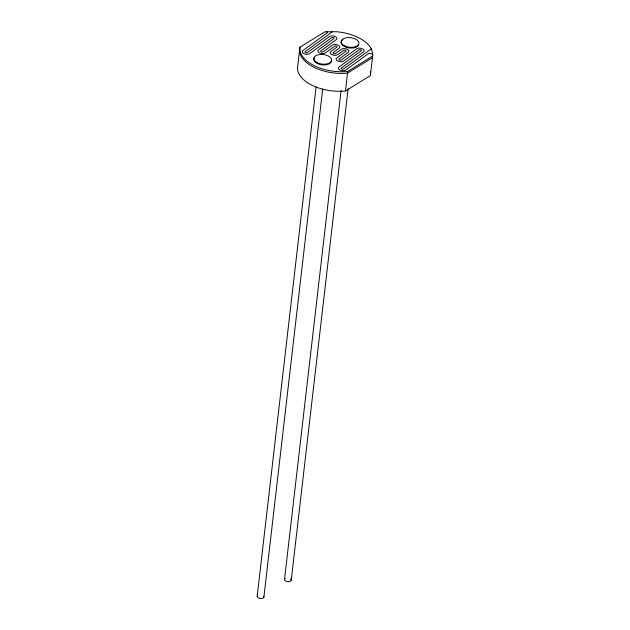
<?xml version="1.0" encoding="UTF-8"?>
<svg xmlns="http://www.w3.org/2000/svg" width="630" height="630" viewBox="0 0 630 630"><rect width="100%" height="100%" fill="white"/><g stroke="black" fill="none" stroke-linecap="round" stroke-linejoin="round"><path stroke-width="0.94" d="M370.377 75.616L372.81 54.779L371.645 49.518L370.149 46.927A36.69 19.821 6.6 0 0 336.593 31.744L324.867 31.831L299.951 47.203L297.51 68.04A36.69 19.821 6.6 0 0 343.192 91.208L345.453 90.988L370.377 75.616L370.55 74.332A36.69 19.821 6.6 0 0 370.275 71.71M257.197 596.114L316.11 86.901M263.883 597.169L322.686 88.94M284.532 579.246L341.074 90.562M345.453 90.988L347.721 71.434L372.637 56.062M291.225 580.301L348.106 88.688M299.762 48.841L299.581 50.124A36.69 19.821 6.6 0 0 345.264 73.3L347.532 73.08L372.448 57.7L372.621 56.416M299.951 47.203L299.778 48.486A36.69 19.821 6.6 0 0 345.453 71.655L347.721 71.434M371.267 48.88L343.413 69.079A1.355 0.732 6.6 0 1 341.783 69.001A1.355 0.732 6.6 0 1 341.263 68.111L363.431 51.912A4.127 2.229 6.6 0 0 362.321 48.715A4.127 2.229 6.6 0 0 356.627 48.856L341.098 60.086A1.355 0.732 6.6 0 1 339.468 60.008A1.355 0.732 6.6 0 1 338.948 59.118L348.146 52.353A4.127 2.229 6.6 0 0 347.036 49.156A4.127 2.229 6.6 0 0 341.342 49.297L335.191 53.7A1.355 0.732 6.6 0 1 333.561 53.621A1.355 0.732 6.6 0 1 333.042 52.731L339.066 48.274A4.127 2.229 6.6 0 0 337.956 45.077A4.127 2.229 6.6 0 0 332.262 45.218L322.946 51.928A1.355 0.732 6.6 0 1 321.308 51.849A1.355 0.732 6.6 0 1 320.788 50.959L336.2 39.682A4.127 2.229 6.6 0 0 335.089 36.485A4.127 2.229 6.6 0 0 329.395 36.619L307.212 52.692A1.355 0.732 6.6 0 1 305.574 52.613A1.355 0.732 6.6 0 1 305.054 51.723L332.687 31.555M326.332 31.681L326.529 31.728A1.417 0.764 6.6 0 1 327.088 32.957L302.92 50.542A4.127 2.229 6.6 0 0 304.03 53.739A4.127 2.229 6.6 0 0 309.732 53.597L331.916 37.524A1.355 0.732 6.6 0 1 333.546 37.603A1.355 0.732 6.6 0 1 334.065 38.493L318.654 49.778A4.127 2.229 6.6 0 0 319.764 52.975A4.127 2.229 6.6 0 0 325.466 52.833L334.782 46.124A1.355 0.732 6.6 0 1 336.42 46.203A1.355 0.732 6.6 0 1 336.94 47.092L330.907 51.542A4.127 2.229 6.6 0 0 332.018 54.739A4.127 2.229 6.6 0 0 337.711 54.605L343.862 50.195A1.355 0.732 6.6 0 1 345.492 50.274A1.355 0.732 6.6 0 1 346.012 51.164L336.814 57.928A4.127 2.229 6.6 0 0 337.924 61.126A4.127 2.229 6.6 0 0 343.618 60.984L359.147 49.754A1.355 0.732 6.6 0 1 360.785 49.833A1.355 0.732 6.6 0 1 361.305 50.723L339.129 66.922A4.127 2.229 6.6 0 0 340.239 70.119A4.127 2.229 6.6 0 0 345.933 69.985L367.959 53.959A2.835 1.528 6.6 0 1 372.425 54.172L372.779 54.503M290.572 578.883A3.394 1.835 6.6 0 1 290.139 581.325A3.394 1.835 6.6 0 1 285.579 580.931A3.394 1.835 6.6 0 1 285.217 578.419M263.671 596.201A3.394 1.835 6.6 0 1 260.513 598.476A3.394 1.835 6.6 0 1 257.434 595.665M331.443 60.189A8.93 4.819 6.6 0 1 321.387 64.764A8.93 4.819 6.6 0 1 314.441 57.503M358.761 44.588A8.93 4.819 6.6 0 1 346.492 47.376A8.93 4.819 6.6 0 1 342.956 39.643M344.579 45.825A8.93 4.819 6.6 0 0 358.848 43.84A8.93 4.819 6.6 0 0 346.713 37.69A8.93 4.819 6.6 0 0 344.579 45.825M317.244 62.693A8.93 4.819 6.6 0 0 331.506 60.708A8.93 4.819 6.6 0 0 319.378 54.558A8.93 4.819 6.6 0 0 317.244 62.693"/></g></svg>
